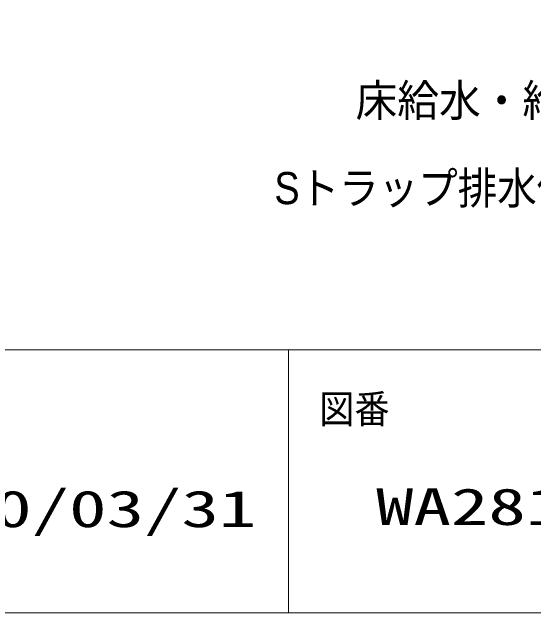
# Model space of a CAD drawing. Units: millimetres, scale not verified. Extents: x -6062 to 6062, y -3045 to 3045.
# Drawn here: x 998 to 1592, y -2770 to -2085 of the extents above; entities that cross this region are included whole.
import ezdxf
from ezdxf.enums import TextEntityAlignment as Align

# ---------------------------------------------------------------- set-up
doc = ezdxf.new("R2010")
doc.units = ezdxf.units.MM
doc.header["$LTSCALE"] = 20
doc.layers.add('0-0_1図面枠', color=7, linetype='Continuous', lineweight=9)
doc.layers.add('0-4_2寸法-2', color=7, linetype='Continuous', lineweight=9)
doc.styles.add('ＭＳ ゴシック', font='')
doc.styles.add('ＭＳ Ｐゴシック', font='')
doc.styles.get('ＭＳ ゴシック').set_extended_font_data('MS Gothic')
doc.styles.get('ＭＳ Ｐゴシック').set_extended_font_data('MS PGothic')

# ---------------------------------------------------------------- blocks, each defined once
blk = doc.blocks.new('グループ-2')
at = {"layer": '0-0_1図面枠'}
for p, q in [((-80000, -49400), (80000, -49400)), ((62000, -49400), (62000, -55400))]:
    blk.add_line(p, q, dxfattribs=at)
blk.add_lwpolyline([(-80000, 55400), (80000, 55400), (80000, -55400), (-80000, -55400)], close=True, dxfattribs=at)
blk = doc.blocks.new('図面枠')
at = {"layer": '0-0_1図面枠'}
blk.add_blockref('グループ-2', (0, 0), dxfattribs=at)
at = {"layer": '0-0_1図面枠', "style": 'ＭＳ ゴシック', "width": 0.9}
blk.add_text('図番', height=650.9, dxfattribs=at).set_placement((62699.9, -51268.3), align=Align.BOTTOM_LEFT)

msp = doc.modelspace()

# ---------------------------------------------------------------- block references
at = {"layer": '0-0_1図面枠', "xscale": 0.05, "yscale": 0.05}
msp.add_blockref('図面枠', (-1787.5, 0), dxfattribs=at)

# ---------------------------------------------------------------- texts
at = {"layer": '0-0_1図面枠', "style": 'ＭＳ ゴシック', "width": 1.5}
for s, p in [('2020/03/31', (849.28, -2684.72)), ('WA28101', (1412.02, -2682.24))]:
    msp.add_text(s, height=41.79, dxfattribs=at).set_placement(p, align=Align.BOTTOM_LEFT)
at = {"layer": '0-4_2寸法-2', "style": 'ＭＳ Ｐゴシック'}
for s, width, p in [('床給水・給湯位置', 0.95, (1388.69, -2215.12)), ('Sトラップ排水位置', 0.9, (1296.21, -2315.02))]:
    msp.add_text(s, height=36.66, dxfattribs=dict(at, width=width)).set_placement(p, align=Align.BOTTOM_LEFT)

doc.saveas('drawing.dxf')
